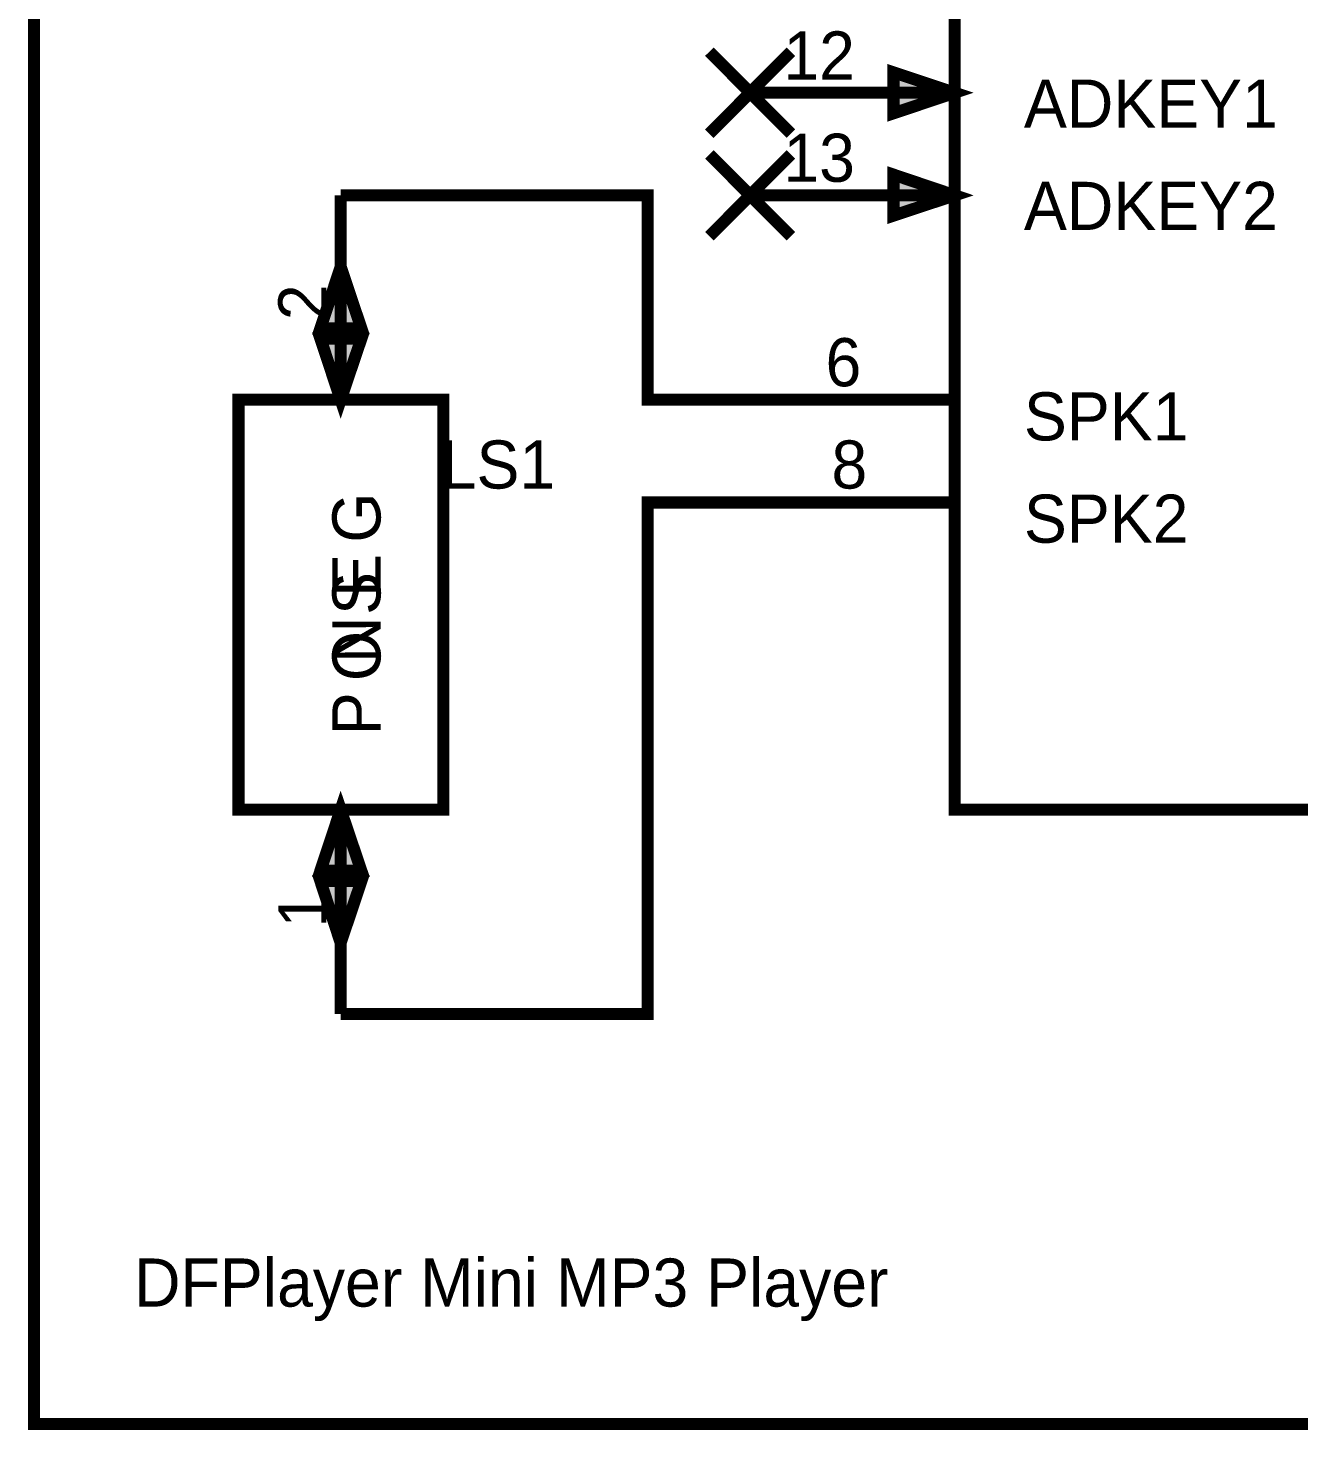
# Model space of a CAD drawing. Header units: inches. Extents: x 0 to 15, y 0 to 9.5.
# Drawn here: x 8.894 to 10.136, y 2.594 to 3.963 of the extents above; entities that cross this region are included whole.
import ezdxf

# ---------------------------------------------------------------- set-up
doc = ezdxf.new("R2010")
doc.units = ezdxf.units.IN
doc.header["$MEASUREMENT"] = 0
doc.layers.add('Sheet', color=255, linetype='Continuous')

msp = doc.modelspace()

# ---------------------------------------------------------------- linework, layer by layer
at = {"layer": 'Sheet'}
for points in [[(8.9, 5.2993, 0.0118, 0.0118, 0), (12.1985, 5.2993, 0.0118, 0.0118, 0), (12.1985, 2.5997, 0.0118, 0.0118, 0), (8.9, 2.5997, 0.0118, 0.0118, 0), (8.9, 5.2993, 0.0118, 0.0118, 0)], [(9.7993, 4.7999, 0.0118, 0.0118, 0), (10.5992, 4.7999, 0.0118, 0.0118, 0), (10.5992, 3.1997, 0.0118, 0.0118, 0), (9.7993, 3.1997, 0.0118, 0.0118, 0), (9.7993, 4.7999, 0.0118, 0.0118, 0)], [(9.7993, 4.7999, 0.0039, 0.0039, 0), (9.7993, 3.1997, 0.0039, 0.0039, 0), (10.5992, 3.1997, 0.0039, 0.0039, 0), (10.5992, 4.7999, 0.0039, 0.0039, 0), (9.7993, 4.7999, 0.0039, 0.0039, 0), (9.7993, 4.7999, 0.0039, 0.0039, 0)], [(9.7395, 3.9198, 0.0118, 0.0118, 0), (9.7993, 3.8999, 0.0118, 0.0118, 0), (9.7395, 3.8798, 0.0118, 0.0118, 0), (9.7395, 3.9198, 0.0118, 0.0118, 0)], [(9.7395, 3.9198, 0.0039, 0.0039, 0), (9.7993, 3.8999, 0.0039, 0.0039, 0), (9.7395, 3.8798, 0.0039, 0.0039, 0), (9.7395, 3.9198, 0.0039, 0.0039, 0)], [(9.7395, 3.8199, 0.0118, 0.0118, 0), (9.7993, 3.7997, 0.0118, 0.0118, 0), (9.7395, 3.7799, 0.0118, 0.0118, 0), (9.7395, 3.8199, 0.0118, 0.0118, 0)], [(9.7395, 3.8199, 0.0039, 0.0039, 0), (9.7993, 3.7997, 0.0039, 0.0039, 0), (9.7395, 3.7799, 0.0039, 0.0039, 0), (9.7395, 3.8199, 0.0039, 0.0039, 0)], [(9.1797, 3.6697, 0.0118, 0.0118, 0), (9.2197, 3.6697, 0.0118, 0.0118, 0), (9.1995, 3.7299, 0.0118, 0.0118, 0), (9.1797, 3.6697, 0.0118, 0.0118, 0)], [(9.1797, 3.6697, 0.0039, 0.0039, 0), (9.2197, 3.6697, 0.0039, 0.0039, 0), (9.1995, 3.7299, 0.0039, 0.0039, 0), (9.1797, 3.6697, 0.0039, 0.0039, 0)], [(9.1797, 3.6598, 0.0118, 0.0118, 0), (9.1995, 3.6, 0.0118, 0.0118, 0), (9.2197, 3.6598, 0.0118, 0.0118, 0), (9.1797, 3.6598, 0.0118, 0.0118, 0)], [(9.1797, 3.6598, 0.0039, 0.0039, 0), (9.1995, 3.6, 0.0039, 0.0039, 0), (9.2197, 3.6598, 0.0039, 0.0039, 0), (9.1797, 3.6598, 0.0039, 0.0039, 0)], [(9.0997, 3.6, 0.0118, 0.0118, 0), (9.2998, 3.6, 0.0118, 0.0118, 0), (9.2998, 3.1997, 0.0118, 0.0118, 0), (9.0997, 3.1997, 0.0118, 0.0118, 0), (9.0997, 3.6, 0.0118, 0.0118, 0)], [(9.0997, 3.6, 0.0039, 0.0039, 0), (9.0997, 3.1997, 0.0039, 0.0039, 0), (9.2998, 3.1997, 0.0039, 0.0039, 0), (9.2998, 3.6, 0.0039, 0.0039, 0), (9.0997, 3.6, 0.0039, 0.0039, 0), (9.0997, 3.6, 0.0039, 0.0039, 0)], [(9.1797, 3.1399, 0.0118, 0.0118, 0), (9.1995, 3.1997, 0.0118, 0.0118, 0), (9.2197, 3.1399, 0.0118, 0.0118, 0), (9.1797, 3.1399, 0.0118, 0.0118, 0)], [(9.1797, 3.1399, 0.0039, 0.0039, 0), (9.1995, 3.1997, 0.0039, 0.0039, 0), (9.2197, 3.1399, 0.0039, 0.0039, 0), (9.1797, 3.1399, 0.0039, 0.0039, 0)], [(9.1797, 3.1299, 0.0118, 0.0118, 0), (9.2197, 3.1299, 0.0118, 0.0118, 0), (9.1995, 3.0697, 0.0118, 0.0118, 0), (9.1797, 3.1299, 0.0118, 0.0118, 0)], [(9.1797, 3.1299, 0.0039, 0.0039, 0), (9.2197, 3.1299, 0.0039, 0.0039, 0), (9.1995, 3.0697, 0.0039, 0.0039, 0), (9.1797, 3.1299, 0.0039, 0.0039, 0)]]:
    msp.add_lwpolyline(points, format="xyseb", close=True, dxfattribs=at)
for points in [[(9.5596, 3.8599, 0.0118, 0.0118, 0), (9.6393, 3.94, 0.0118, 0.0118, 0)], [(9.5596, 3.94, 0.0118, 0.0118, 0), (9.6393, 3.8599, 0.0118, 0.0118, 0)], [(9.7993, 3.8999, 0.0118, 0.0118, 0), (9.5996, 3.8999, 0.0118, 0.0118, 0)], [(9.5596, 3.7597, 0.0118, 0.0118, 0), (9.6393, 3.8397, 0.0118, 0.0118, 0)], [(9.5596, 3.8397, 0.0118, 0.0118, 0), (9.6393, 3.7597, 0.0118, 0.0118, 0)], [(9.1995, 3.6, 0.0118, 0.0118, 0), (9.1995, 3.7997, 0.0118, 0.0118, 0)], [(9.1995, 3.7997, 0.0118, 0.0118, 0), (9.4994, 3.7997, 0.0118, 0.0118, 0), (9.4994, 3.6, 0.0118, 0.0118, 0), (9.5996, 3.6, 0.0118, 0.0118, 0)], [(9.7993, 3.7997, 0.0118, 0.0118, 0), (9.5996, 3.7997, 0.0118, 0.0118, 0)], [(9.7993, 3.6, 0.0118, 0.0118, 0), (9.5996, 3.6, 0.0118, 0.0118, 0)], [(9.5996, 3.4997, 0.0118, 0.0118, 0), (9.4994, 3.4997, 0.0118, 0.0118, 0), (9.4994, 3, 0.0118, 0.0118, 0), (9.1995, 3, 0.0118, 0.0118, 0)], [(9.7993, 3.4997, 0.0118, 0.0118, 0), (9.5996, 3.4997, 0.0118, 0.0118, 0)], [(9.1995, 3.1997, 0.0118, 0.0118, 0), (9.1995, 3, 0.0118, 0.0118, 0)]]:
    msp.add_lwpolyline(points, format="xyseb", dxfattribs=at)
for points in [[(9.738, 3.8773), (9.8062, 3.9), (9.738, 3.9227)], [(9.738, 3.7773), (9.8062, 3.8), (9.738, 3.8227)], [(9.2227, 3.6681), (9.2, 3.7362), (9.1773, 3.6681)], [(9.1773, 3.662), (9.2, 3.5938), (9.2227, 3.662)], [(9.2227, 3.138), (9.2, 3.2062), (9.1773, 3.138)], [(9.1773, 3.1319), (9.2, 3.0638), (9.2227, 3.1319)]]:
    msp.add_solid(points, dxfattribs=at)

# ---------------------------------------------------------------- texts
for s, height, p in [('12', 0.047, (9.6319, 3.9128)), ('ADKEY1', 0.047, (9.8669, 3.8658)), ('13', 0.047, (9.6319, 3.8129)), ('ADKEY2', 0.047, (9.8669, 3.7659)), ('6', 0.047, (9.6731, 3.6132)), ('SPK1', 0.047, (9.8669, 3.5603)), ('LS1', 0.047, (9.2972, 3.5133)), ('8', 0.047, (9.6789, 3.5133)), ('SPK2', 0.047, (9.8669, 3.4604)), ('DFPlayer Mini MP3 Player', 0.047001, (8.9977, 2.7143))]:
    msp.add_text(s, height=height, dxfattribs=at).set_placement(p)
for s, p in [('2', (9.1856, 3.6778)), ('G', (9.2384, 3.4604)), ('E', (9.2384, 3.4075)), ('S', (9.2384, 3.3899)), ('N', (9.2384, 3.3429)), ('O', (9.2384, 3.3253)), ('P', (9.2384, 3.2724)), ('1', (9.1856, 3.0844))]:
    msp.add_text(s, height=0.047, rotation=90, dxfattribs=at).set_placement(p)

doc.saveas('drawing.dxf')
